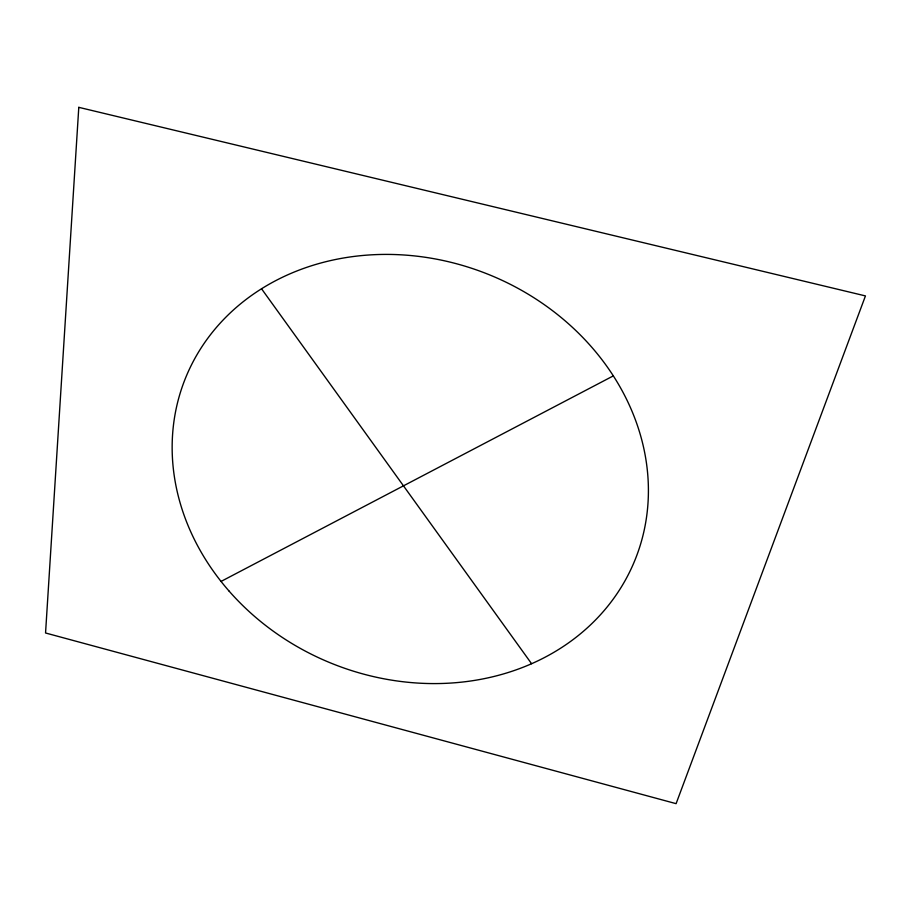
<?xml version="1.0" encoding="UTF-8"?>
<svg xmlns="http://www.w3.org/2000/svg" width="911" height="911" viewBox="0 0 911 911"><rect width="100%" height="100%" fill="white"/><g stroke="black" fill="none" stroke-linecap="round" stroke-linejoin="round"><path stroke-width="1.37" d="M221.043 581.434L613.331 375.879M261.537 288.776L531.591 663.72M78.79 107.339L45.55 632.986L676.099 803.661L865.45 295.916L78.79 107.339M229.139 591.148A242.451 209.689 22 0 0 634.716 560.709A242.451 209.689 22 0 0 366.974 255.126A242.451 209.689 22 0 0 229.139 591.148"/></g></svg>
